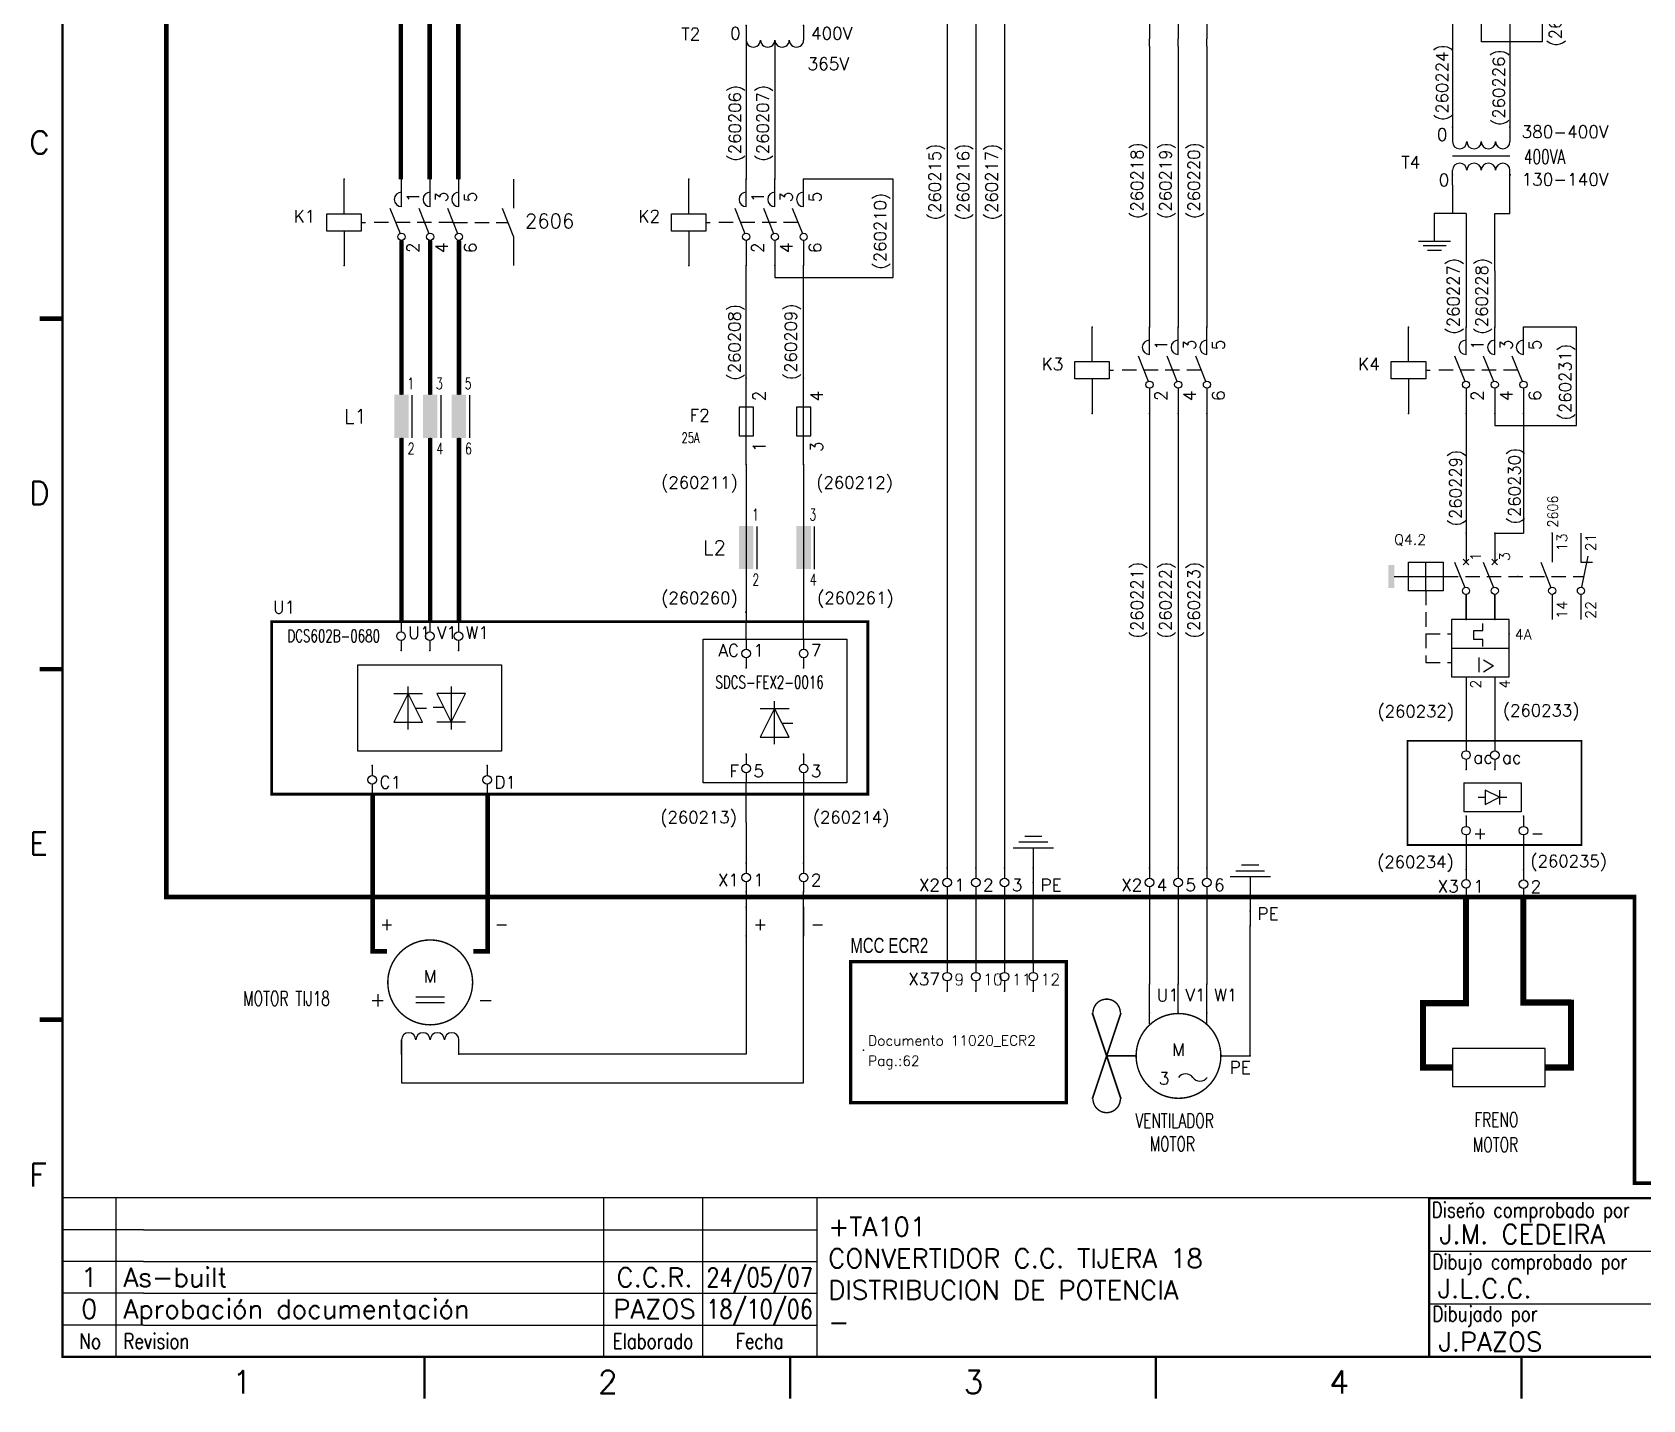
# Model space of a CAD drawing. Extents: x -26 to 492, y -34 to 342.
# Drawn here: x -26 to 254.3, y -34.4 to 203.5 of the extents above; entities that cross this region are included whole.
import ezdxf
from ezdxf.enums import TextEntityAlignment as Align

# ---------------------------------------------------------------- set-up
doc = ezdxf.new("R2010")
doc.units = 0
doc.header["$LTSCALE"] = 10
doc.header["$MEASUREMENT"] = 0
doc.linetypes.add('DASHDOT', pattern=[1, 0.5, -0.25, 0, -0.25])
doc.linetypes.add('HIDDEN', pattern=[0.375, 0.25, -0.125])
doc.layers.get('0').update_dxf_attribs({"linetype": 'CONTINUOUS'})
for name, color, linetype in [('$MKLNK', 7, 'HIDDEN'), ('1', 7, 'CONTINUOUS'), ('10', 5, 'CONTINUOUS'), ('102', 7, 'CONTINUOUS'), ('2', 7, 'CONTINUOUS'), ('4', 7, 'HIDDEN'), ('8', 1, 'CONTINUOUS'), ('9', 6, 'CONTINUOUS'), ('DIBUJO', 7, 'CONTINUOUS'), ('NODE', 7, 'CONTINUOUS')]:
    doc.layers.add(name, color=color, linetype=linetype)
doc.styles.add('HELV', font='HELVBLD.SHX', dxfattribs={"width": 1.2})
doc.styles.add('LABEL', font='SIMPLEX', dxfattribs={"width": 0.8, "height": 4})
doc.styles.add('ROMANS', font='romans')
doc.styles.get("Standard").update_dxf_attribs({"font": 'simplex'})

# ---------------------------------------------------------------- blocks, each defined once
blk = doc.blocks.new('NOD', base_point=(237.5, 170))
at = {"layer": 'NODE'}
blk.add_point((237.5, 170), dxfattribs=at)
blk = doc.blocks.new('$071501S')
at = {"layer": '2'}
for p, q in [((0, -6), (0, 0)), ((-3, -6), (3, -6)), ((-3, -9), (-3, -6)), ((3, -6), (3, -9)), ((3, -9), (-3, -9)), ((0, -9), (0, -15))]:
    blk.add_line(p, q, dxfattribs=at)
at = {"layer": '2', "rotation": 90}
for p in [(0, 0), (0, -15)]:
    blk.add_blockref('NOD', p, dxfattribs=at)
at = {"layer": '8'}
for tag, p in [('1A', (1, -3.325)), ('2A', (1, -13.325))]:
    blk.add_attdef(tag, p, '', height=2.15, dxfattribs=at)
at = {"layer": '9'}
blk.add_attdef('ID', text='', height=2.15, dxfattribs=at).set_placement((-5, -7.5), align=Align.RIGHT)
blk = doc.blocks.new('$71302MS')
at = {"layer": '$MKLNK'}
blk.add_line((9, -7.5), (-5, -7.5), dxfattribs=at)
for p, q in [((0, -4.75), (0, 0)), ((5, -4.75), (5, 0)), ((10, -4.75), (10, 0)), ((0, -10.62), (0, -15)), ((5, -10.62), (5, -15)), ((10, -10.62), (10, -15))]:
    blk.add_line(p, q)
at = {"layer": '102'}
for p, q in [((-2, -5), (-0.23, -9.42)), ((3, -5), (4.77, -9.42)), ((8, -5), (9.77, -9.42))]:
    blk.add_line(p, q, dxfattribs=at)
for centre in [(0, -10), (5, -10), (10, -10)]:
    blk.add_circle(centre, 0.625, dxfattribs=at)
for centre in [(0, -3.5), (5, -3.5), (10, -3.5)]:
    blk.add_arc(centre, 1.25, 90, 270, dxfattribs=at)
at = {"layer": '2'}
for p in [(0, 0), (5, 0), (10, 0), (0, -15), (5, -15), (10, -15)]:
    blk.add_blockref('NOD', p, dxfattribs=at)
at = {"layer": '8', "flags": 8}
for tag, p in [('1A', (3.07, -4)), ('3A', (8.07, -4)), ('5A', (13.07, -4))]:
    blk.add_attdef(tag, p, '', height=2.15, rotation=90, dxfattribs=at)
for tag, p in [('2A', (3.07, -11)), ('4A', (8.07, -11)), ('6A', (13.07, -11))]:
    blk.add_attdef(tag, text='', height=2.15, rotation=90, dxfattribs=at).set_placement(p, align=Align.RIGHT)
at = {"layer": '9'}
blk.add_attdef('ID', text='', height=2.15, rotation=90, dxfattribs=at).set_placement((-7.25, -7.5), align=Align.CENTER)
blk = doc.blocks.new('$$PLU21')
blk.add_line((0, -2.5), (0, 2.5))
at = {"layer": '2'}
for p in [(0, 2.5), (0, -2.5)]:
    blk.add_blockref('NOD', p, dxfattribs=at)
at = {"layer": '8'}
blk.add_attdef('*A', (1.25, -0.5), '', height=2.15, dxfattribs=at)
at = {"layer": '9'}
blk.add_attdef('ID', text='', height=2.15, dxfattribs=at).set_placement((-1.25, -0.5), align=Align.RIGHT)
blk = doc.blocks.new('$$PLD12')
blk.add_line((0, 2.5), (0, -2.5))
at = {"layer": '2'}
for p in [(0, 2.5), (0, -2.5)]:
    blk.add_blockref('NOD', p, dxfattribs=at)
at = {"layer": '8'}
blk.add_attdef('*A', (1.25, -1.5), '', height=2.15, dxfattribs=at)
at = {"layer": '9'}
blk.add_attdef('ID', text='', height=2.15, dxfattribs=at).set_placement((-1.25, -1.5), align=Align.RIGHT)
blk = doc.blocks.new('$021501')
at = {"layer": '2'}
for p, q in [((0, -6), (0, 0)), ((-3.5, -6), (3.5, -6)), ((-2.5, -7), (2.5, -7)), ((-1.5, -8), (1.5, -8))]:
    blk.add_line(p, q, dxfattribs=at)
blk.add_blockref('NOD', (0, 0), dxfattribs=at)
blk = doc.blocks.new('$$PLD12C')
for p, q in [((0, 2.5), (0, 0.75)), ((0, -0.75), (0, -2.5))]:
    blk.add_line(p, q)
at = {"layer": '2'}
blk.add_circle((0, 0), 0.75, dxfattribs=at)
for p in [(0, 2.5), (0, -2.5)]:
    blk.add_blockref('NOD', p, dxfattribs=at)
at = {"layer": '8'}
blk.add_attdef('*A', (1.25, -1.5), '', height=2.15, dxfattribs=at)
at = {"layer": '9'}
blk.add_attdef('ID', text='', height=2.15, dxfattribs=at).set_placement((-1.25, -1.5), align=Align.RIGHT)
blk = doc.blocks.new('IATR1A1C')
for p, q in [((0, -7.5), (0, -3.14)), ((5, -7.5), (5, -3.14)), ((10, -7.5), (10, -3.12)), ((0, -17.5), (0, -22.5)), ((5, -17.5), (5, -22.5)), ((10, -17.5), (10, -22.5))]:
    blk.add_line(p, q)
for p in [(-2.5, -10), (12.5, -10)]:
    blk.add_point(p)
at = {"layer": '102'}
for p, q in [((0, 7.5), (0, 2.5)), ((5, 7.5), (5, 2.5)), ((10, 7.5), (10, 2.5)), ((20, 7.5), (20, 2.5)), ((25, 7.5), (25, 2.5)), ((25.13, -1.89), (26.25, 3.5)), ((-2, 2.5), (-0.23, -1.92)), ((3, 2.5), (4.77, -1.92)), ((8, 2.5), (9.77, -1.92)), ((18, 2.5), (19.77, -1.92)), ((25, 2.5), (27, 2.5)), ((0, -3.12), (0, -7.5)), ((5, -3.12), (5, -7.5)), ((10, -3.12), (10, -7.5)), ((20, -3.12), (20, -7.5)), ((25, -3.12), (25, -7.5)), ((12.5, -7.5), (-2.5, -7.5)), ((-2.5, -7.5), (-2.5, -12.5)), ((5.42, -9.22), (5.42, -8)), ((12.5, -12.5), (12.5, -7.5)), ((3.82, -9.22), (5.42, -9.22)), ((3.82, -10.82), (3.82, -9.22)), ((5.42, -10.82), (3.82, -10.82)), ((5.42, -12), (5.42, -10.82)), ((-2.5, -12.5), (12.5, -12.5)), ((-2.5, -12.5), (-2.5, -17.5)), ((12.5, -17.5), (12.5, -12.5)), ((-2.5, -17.5), (12.5, -17.5))]:
    blk.add_line(p, q, dxfattribs=at)
for centre in [(0, -2.5), (5, -2.5), (10, -2.5), (20, -2.5), (25, -2.5)]:
    blk.add_circle(centre, 0.625, dxfattribs=at)
for p in [(-1, 0), (4, 0), (9, 0), (14, 0), (19, 0)]:
    blk.add_point(p, dxfattribs=at)
at = {"layer": '2', "linetype": 'HIDDEN'}
for p, q in [((-3.86, 0), (25.46, 0)), ((-7, -2.5), (-7, -15)), ((-7, -10), (-2.5, -10)), ((-7, -15), (-2.5, -15))]:
    blk.add_line(p, q, dxfattribs=at)
at = {"layer": '2'}
blk.add_trace([(-12.5, 2), (-13.5, 2), (-12.5, -2), (-13.5, -2)], dxfattribs=at)
at = {"layer": 'DIBUJO'}
for p, q in [((0.5, 3), (-0.5, 2)), ((-0.5, 3), (0.5, 2)), ((4.5, 3), (5.5, 2)), ((5.5, 3), (4.5, 2)), ((9.5, 3), (10.5, 2)), ((10.5, 3), (9.5, 2)), ((-12.5, 0), (-4, 0)), ((-10, -2.5), (-10, 2.5)), ((-10, 2.5), (-4, 2.5)), ((-7, -2.5), (-7, 2.5)), ((-4, 2.5), (-4, -2.5)), ((-4, -2.5), (-10, -2.5))]:
    blk.add_line(p, q, dxfattribs=at)
at = {"layer": '2'}
for p in [(0, 7.5), (5, 7.5), (10, 7.5), (20, 7.5), (0, -7.5), (5, -7.5), (10, -7.5)]:
    blk.add_blockref('NOD', p, dxfattribs=at)
at = {"layer": '102'}
blk.add_text('I>', height=2.52, dxfattribs=at).set_placement((5.97, -16.49), align=Align.CENTER)
at = {"layer": 'DIBUJO', "color": 1, "style": 'ROMANS'}
for s, p in [('13', (22.61, 4.39)), ('21', (27.61, 4.39)), ('1', (2.61, 2.68)), ('3', (7.61, 2.68)), ('5', (12.61, 2.68)), ('14', (22.61, -7.37)), ('22', (27.61, -7.37)), ('2', (2.61, -19.52)), ('4', (7.61, -19.52)), ('6', (12.61, -19.52))]:
    blk.add_text(s, height=1.8, rotation=90, dxfattribs=at).set_placement(p)
at = {"layer": 'DIBUJO', "color": 6, "style": 'ROMANS', "width": 0.8}
for p in [(21, 8.5), (26, 8.5)]:
    blk.add_attdef('PAGCAUXABIERTO1', p, '', height=1.8, rotation=90, dxfattribs=at)
at = {"layer": 'DIBUJO', "color": 6, "style": 'ROMANS'}
blk.add_attdef('REFERENCIA', (-12.5, 5.5), '', height=1.8, dxfattribs=at)
at = {"layer": 'DIBUJO', "color": 6, "style": 'ROMANS', "width": 0.8}
blk.add_attdef('REGULACION', (13.5, -11), '', height=1.8, dxfattribs=at)
blk = doc.blocks.new('ACAD1F02')
at = {"layer": '2'}
for p, q in [((360, 150), (365, 150)), ((360, 149.03), (365, 149.03))]:
    blk.add_line(p, q, dxfattribs=at)
blk.add_lwpolyline([(355.12, 152.5, 0.25, 0.25, 1), (369.88, 152.5, 0.25, 0.25, 1)], format="xyseb", close=True, dxfattribs=at)
blk.add_text('M', height=2.15, dxfattribs=at).set_placement((362.5, 152.5), align=Align.CENTER)
blk = doc.blocks.new('$060303')
at = {"layer": '2'}
for p, q in [((0, 0), (2.5, 0)), ((0, -10), (2.5, -10))]:
    blk.add_line(p, q, dxfattribs=at)
for centre in [(2.5, -1.25), (2.5, -3.75), (2.5, -6.25), (2.5, -8.75)]:
    blk.add_arc(centre, 1.25, 270, 90, dxfattribs=at)
for p in [(0, 0), (0, -10)]:
    blk.add_blockref('NOD', p, dxfattribs=at)
at = {"layer": '8'}
for tag, p in [('1A', (1.5, -3.325)), ('2A', (1.5, -13.325))]:
    blk.add_attdef(tag, text='', height=2.15, dxfattribs=at).set_placement(p, align=Align.RIGHT)
at = {"layer": '9'}
blk.add_attdef('ID', text='', height=2.15, dxfattribs=at).set_placement((0, 1.175), align=Align.CENTER)
blk = doc.blocks.new('$$PLU21C')
for p, q in [((0, 2.5), (0, 0.75)), ((0, -0.75), (0, -2.5))]:
    blk.add_line(p, q)
at = {"layer": '2'}
blk.add_circle((0, 0), 0.75, dxfattribs=at)
for p in [(0, 2.5), (0, -2.5)]:
    blk.add_blockref('NOD', p, dxfattribs=at)
at = {"layer": '8'}
blk.add_attdef('*A', (1.25, -0.5), '', height=2.15, dxfattribs=at)
at = {"layer": '9'}
blk.add_attdef('ID', text='', height=2.15, dxfattribs=at).set_placement((-1.25, -0.5), align=Align.RIGHT)
blk = doc.blocks.new('$070202D')
at = {"layer": '102'}
for p, q in [((0, 0), (5, 0)), ((5, -2), (10, 0)), ((10, 0), (15, 0))]:
    blk.add_line(p, q, dxfattribs=at)
blk.add_point((7.5, -1), dxfattribs=at)
blk = doc.blocks.new('$072101S')
at = {"layer": '2'}
for p, q in [((0, 0), (0, 15)), ((1.25, 10), (-1.25, 10)), ((-1.25, 10), (-1.25, 5)), ((1.25, 5), (1.25, 10)), ((-1.25, 5), (1.25, 5))]:
    blk.add_line(p, q, dxfattribs=at)
for p in [(0, 15), (0, 0)]:
    blk.add_blockref('NOD', p, dxfattribs=at)
at = {"layer": '8'}
blk.add_attdef('2A', (3.325, 11), '', height=2.15, rotation=90, dxfattribs=at)
blk.add_attdef('ID', text='', height=2.15, rotation=90, dxfattribs=at).set_placement((-2.25, 7.5), align=Align.CENTER)
blk.add_attdef('1A', text='', height=2.15, rotation=90, dxfattribs=at).set_placement((3.325, 4), align=Align.RIGHT)
blk = doc.blocks.new('newcajec')
at = {"layer": '1'}
for p, q in [((179.4, 20.85), (0.13, 20.85)), ((7, 20.85), (7, 0)), ((71, 20.85), (71, 0)), ((84, 20.85), (84, 0.09)), ((99, 20.85), (99, 0)), ((184.64, 20.18), (184.81, 20.01)), ((184.81, 20.01), (185.18, 20.25)), ((10.6, 16.64), (0, 16.64)), ((10.6, 16.64), (99, 16.64)), ((179.4, 13.87), (215.2, 13.87)), ((10.6, 12.48), (0, 12.48)), ((10.6, 12.48), (99, 12.48)), ((10.6, 8.32), (0, 8.32)), ((10.6, 8.32), (99, 8.32)), ((179.4, 6.93), (267.63, 6.93)), ((10.6, 4.16), (0, 4.16)), ((10.6, 4.16), (99, 4.16))]:
    blk.add_line(p, q, dxfattribs=at)
at = {"layer": '1', "const_width": 0.3}
blk.add_lwpolyline([(0, 0), (0, 272.5), (383, 272.5), (383, 0)], close=True, dxfattribs=at)
at = {"layer": '1'}
for points in [[(-2.99, 136.23, 0.6, 0.6, 0), (-0.18, 136.23, 0.6, 0.6, 0)], [(-2.99, 90.23, 0.6, 0.6, 0), (-0.18, 90.23, 0.6, 0.6, 0)], [(-2.99, 44.23, 0.6, 0.6, 0), (-0.18, 44.23, 0.6, 0.6, 0)], [(383, 20.8, 0.3, 0.3, 0), (179.4, 20.8, 0.3, 0.3, 0), (179.4, 0, 0.3, 0.3, 0)], [(47.5, -5.5, 0.3, 0.3, 0), (47.5, -0.09, 0.3, 0.3, 0)], [(95.5, -5.5, 0.3, 0.3, 0), (95.5, -0.09, 0.3, 0.3, 0)], [(143.5, -5.5, 0.3, 0.3, 0), (143.5, -0.09, 0.3, 0.3, 0)], [(191.5, -5.5, 0.3, 0.3, 0), (191.5, -0.09, 0.3, 0.3, 0)]]:
    blk.add_lwpolyline(points, format="xyseb", dxfattribs=at)
at = {"layer": '1', "style": 'ROMANS'}
for s, p in [('C', (-4.37, 157.84)), ('D', (-4.37, 111.84)), ('E', (-4.37, 65.84)), ('F', (-4.37, 22.34)), ('1', (22.29, -4.82)), ('2', (70.29, -4.82)), ('3', (118.29, -4.82)), ('4', (166.29, -4.82))]:
    blk.add_text(s, height=3, dxfattribs=at).set_placement(p)
at = {"layer": '1', "style": 'LABEL', "width": 0.8}
for s, p in [('Diseno comprobado por', (179.73, 18.27)), ('Dibujo comprobado por', (179.81, 11.47)), ('Dibujado por', (179.83, 4.64)), ('No', (2.23, 1.05)), ('Revision', (8, 1.05))]:
    blk.add_text(s, height=2, dxfattribs=at).set_placement(p)
for s, p in [('Elaborado', (77.5, 1.05)), ('Fecha', (91.5, 1.05))]:
    blk.add_text(s, height=2, dxfattribs=at).set_placement(p, align=Align.CENTER)
at = {"layer": '10', "style": 'ROMANS'}
for tag, p in [('REV41', (3.5, 18.74)), ('REV43', (77.7, 18.74)), ('REV31', (3.5, 14.58)), ('REV33', (77.7, 14.58)), ('REV21', (3.5, 10.42)), ('REV23', (77.7, 10.42)), ('REV11', (3.5, 6.27)), ('REV13', (77.7, 6.27))]:
    blk.add_attdef(tag, text='', height=2.5, dxfattribs=at).set_placement(p, align=Align.MIDDLE)
for tag, p, height in [('REV42', (8, 17.49), 2.5), ('DOCUMENTTYPE', (216.43, 16.8), 2.5), ('SHEETNAME1', (100.5, 15.83), 2.5), ('DESIGNCHECK', (180.74, 14.83), 2.5), ('NOTA', (305.32, 15.8), 3), ('REV32', (8, 13.33), 2.5), ('OBJECT', (216.43, 12.4), 2.5), ('SHEETNAME2', (100.5, 11.67), 2.5), ('REV22', (8, 9.17), 2.5), ('CUSTOMER', (216.43, 8.08), 2.5), ('ORDER', (305.32, 7.3), 4.5), ('SHEETNAME3', (100.5, 7.51), 2.5), ('DRAWINGCHECK', (180.53, 7.71), 2.5), ('REV12', (8, 5.01), 2.5), ('SHEETNAME4', (100.5, 3.35), 2.5), ('DOCUMENT_ID', (305.32, 0.93), 4.4), ('USER', (180.63, 0.71), 2.5), ('DEPARTMENT', (271.93, 1.05), 2.5)]:
    blk.add_attdef(tag, p, '', height=height, dxfattribs=at)
for tag, width, p, p2 in [('REV44', 1.221199, (84.53, 17.49), (98.48, 17.49)), ('REV34', 1.221199, (84.53, 13.33), (98.48, 13.33)), ('REV24', 1.221199, (84.53, 9.17), (98.48, 9.17)), ('REV14', 1.221199, (84.53, 5.01), (98.48, 5.01)), ('CREATED2', 7.039915, (282.71, 1.05), (301.14, 1.05))]:
    blk.add_attdef(tag, text='', height=2.5, dxfattribs=dict(at, width=width)).set_placement(p, p2, align=Align.FIT)
for tag, p in [('SHEET', (382, 7.43)), ('NEXTSHEET', (382, 0.5))]:
    blk.add_attdef(tag, text='', height=2.5, dxfattribs=at).set_placement(p, align=Align.RIGHT)
blk = doc.blocks.new('T2')
for p, q in [((152.83, 172.88), (152.83, 177.24)), ((157.83, 172.88), (157.83, 177.24)), ((152.83, 162.88), (152.83, 157.88)), ((157.83, 162.88), (157.83, 157.88))]:
    blk.add_line(p, q)
for p in [(150.33, 170.38), (160.33, 170.38)]:
    blk.add_point(p)
at = {"layer": '102'}
for p, q in [((152.83, 187.88), (152.83, 182.88)), ((157.83, 187.88), (157.83, 182.88)), ((167.83, 187.88), (167.83, 182.88)), ((172.83, 187.88), (172.83, 182.88)), ((150.83, 182.88), (152.6, 178.46)), ((155.83, 182.88), (157.6, 178.46)), ((165.83, 182.88), (167.6, 178.46)), ((172.83, 182.88), (174.83, 182.88)), ((172.96, 178.49), (174.08, 183.88)), ((152.83, 177.25), (152.83, 172.88)), ((157.83, 177.25), (157.83, 172.88)), ((167.83, 177.25), (167.83, 172.88)), ((172.83, 177.25), (172.83, 172.88)), ((160.33, 172.88), (150.33, 172.88)), ((150.33, 172.88), (150.33, 167.88)), ((154.18, 170.99), (155.78, 170.99)), ((154.18, 169.39), (154.18, 170.99)), ((155.78, 170.99), (155.78, 172.21)), ((160.33, 167.88), (160.33, 172.88)), ((155.78, 169.39), (154.18, 169.39)), ((155.78, 168.21), (155.78, 169.39)), ((150.33, 167.88), (160.33, 167.88)), ((150.33, 167.88), (150.33, 162.88)), ((160.33, 162.88), (160.33, 167.88)), ((150.33, 162.88), (160.33, 162.88))]:
    blk.add_line(p, q, dxfattribs=at)
for centre in [(152.83, 177.88), (157.83, 177.88), (167.83, 177.88), (172.83, 177.88)]:
    blk.add_circle(centre, 0.625, dxfattribs=at)
for p in [(151.83, 180.38), (156.83, 180.38), (161.83, 180.38), (161.83, 180.38), (166.83, 180.38)]:
    blk.add_point(p, dxfattribs=at)
at = {"layer": '2', "linetype": 'HIDDEN'}
for p, q in [((148.96, 180.38), (173.29, 180.38)), ((145.83, 177.88), (145.83, 165.38)), ((145.83, 170.38), (150.33, 170.38)), ((145.83, 165.38), (150.33, 165.38))]:
    blk.add_line(p, q, dxfattribs=at)
at = {"layer": '2'}
blk.add_trace([(140.33, 182.38), (139.33, 182.38), (140.33, 178.38), (139.33, 178.38)], dxfattribs=at)
at = {"layer": 'DIBUJO'}
for p, q in [((142.83, 177.88), (142.83, 182.88)), ((142.83, 182.88), (148.83, 182.88)), ((145.83, 177.88), (145.83, 182.88)), ((148.83, 182.88), (148.83, 177.88)), ((153.33, 183.38), (152.33, 182.38)), ((152.33, 183.38), (153.33, 182.38)), ((157.33, 183.38), (158.33, 182.38)), ((158.33, 183.38), (157.33, 182.38)), ((140.33, 180.38), (148.83, 180.38)), ((148.83, 177.88), (142.83, 177.88))]:
    blk.add_line(p, q, dxfattribs=at)
at = {"layer": '2'}
for p in [(152.83, 187.88), (157.83, 187.88), (167.83, 187.88), (152.83, 172.88), (157.83, 172.88)]:
    blk.add_blockref('NOD', p, dxfattribs=at)
at = {"layer": '102'}
blk.add_text('I>', height=2.52, dxfattribs=at).set_placement((156.33, 163.72), align=Align.CENTER)
at = {"layer": 'DIBUJO', "color": 1, "style": 'ROMANS'}
for s, p in [('13', (170.43, 184.76)), ('21', (175.43, 184.76)), ('1', (155.43, 183.05)), ('3', (160.43, 183.05)), ('14', (170.43, 173)), ('22', (175.43, 173)), ('2', (155.43, 160.86)), ('4', (160.43, 160.86))]:
    blk.add_text(s, height=1.8, rotation=90, dxfattribs=at).set_placement(p)
at = {"layer": 'DIBUJO', "color": 6, "style": 'ROMANS', "width": 0.8}
for p in [(168.83, 188.88), (173.83, 188.88)]:
    blk.add_attdef('PAGCAUXABIERTO1', p, '', height=1.8, rotation=90, dxfattribs=at)
at = {"layer": 'DIBUJO', "color": 6, "style": 'ROMANS'}
blk.add_attdef('REFERENCIA', (140.33, 185.88), '', height=1.8, dxfattribs=at)
at = {"layer": 'DIBUJO', "color": 6, "style": 'ROMANS', "width": 0.8}
blk.add_attdef('REGULACION', (161.33, 169.38), '', height=1.8, dxfattribs=at)
blk = doc.blocks.new('TRAFO')
at = {"layer": '2'}
for p, q in [((226.86, 189.08), (226.86, 186.58)), ((236.86, 189.08), (236.86, 186.58))]:
    blk.add_line(p, q, dxfattribs=at)
for centre in [(228.11, 186.58), (230.61, 186.58), (233.11, 186.58), (235.61, 186.58)]:
    blk.add_arc(centre, 1.25, 180, 0, dxfattribs=at)
at = {"layer": '2', "rotation": 270}
for p in [(226.86, 189.08), (236.86, 189.08)]:
    blk.add_blockref('NOD', p, dxfattribs=at)
at = {"layer": '8'}
for tag, p in [('2A', (225.98, 186.74)), ('380-400V', (253.99, 187.22))]:
    blk.add_attdef(tag, text='', height=2.15, dxfattribs=at).set_placement(p, align=Align.RIGHT)
at = {"layer": '9'}
blk.add_attdef('ID', text='', height=2.15, dxfattribs=at).set_placement((219.58, 181.92), align=Align.CENTER)
blk = doc.blocks.new('TRAFO1')
at = {"layer": '2'}
for p, q in [((0, 0), (0, 2.5)), ((10, 0), (10, 2.5))]:
    blk.add_line(p, q, dxfattribs=at)
for centre in [(1.25, 2.5), (3.75, 2.5), (6.25, 2.5), (8.75, 2.5)]:
    blk.add_arc(centre, 1.25, 0, 180, dxfattribs=at)
for p, rotation in [((0.01, 1.71), 90), ((10.01, 1.71), 270)]:
    blk.add_blockref('NOD', p, dxfattribs=dict(at, rotation=rotation))
at = {"layer": '8'}
for tag, p in [('2A', (-0.56, -0.27)), ('380-400V', (27.13, -0.16))]:
    blk.add_attdef(tag, text='', height=2.15, dxfattribs=at).set_placement(p, align=Align.RIGHT)
blk = doc.blocks.new('$PP313')
at = {"layer": '2'}
blk.add_blockref('NOD', (0, 0), dxfattribs=at)
at = {"layer": '8'}
blk.add_attdef('1A', (1, -3.325), '', height=2.15, dxfattribs=at)
at = {"layer": '9'}
blk.add_attdef('ID', (1, 1), '', height=2.15, dxfattribs=at)

msp = doc.modelspace()

# ---------------------------------------------------------------- linework, layer by layer
for p, q in [((223.14, 72.91), (233.14, 72.91)), ((225.64, 70.41), (226.89, 70.41)), ((226.89, 71.66), (226.89, 69.16)), ((229.39, 70.41), (226.89, 71.66)), ((226.89, 69.16), (229.39, 70.41)), ((229.39, 71.66), (229.39, 69.16)), ((229.39, 70.41), (230.64, 70.41)), ((233.14, 67.91), (223.14, 67.91))]:
    msp.add_line(p, q)
at = {"layer": '102'}
for p, q in [((38.26, 140.44), (38.26, 145.44)), ((43.26, 140.44), (43.26, 145.44)), ((48.26, 140.44), (48.26, 145.44)), ((38.26, 132.94), (38.26, 127.94)), ((43.26, 132.94), (43.26, 127.94)), ((48.26, 132.94), (48.26, 127.94))]:
    msp.add_line(p, q, dxfattribs=at)
for points in [[(39.51, 140.44), (37.01, 140.44), (39.51, 132.94), (37.01, 132.94)], [(44.51, 140.44), (42.01, 140.44), (44.51, 132.94), (42.01, 132.94)], [(49.51, 140.44), (47.01, 140.44), (49.51, 132.94), (47.01, 132.94)], [(99.51, 117.61), (97.01, 117.61), (99.51, 110.11), (97.01, 110.11)], [(109.51, 117.61), (107.01, 117.61), (109.51, 110.11), (107.01, 110.11)]]:
    msp.add_solid(points, dxfattribs=at)
at = {"layer": '2', "color": 7}
for p, q in [((133.23, 250.05), (133.23, 69.49)), ((138.23, 245.05), (138.23, 69.49)), ((143.23, 240.05), (143.23, 69.49)), ((236.79, 231.83), (236.79, 201.83)), ((98.26, 202.17), (98.26, 177.94)), ((103.26, 202.17), (103.26, 177.94)), ((168.45, 201.08), (168.45, 202.39)), ((173.45, 201.08), (173.45, 202.39)), ((178.45, 201.08), (178.45, 202.39)), ((221.19, 201.83), (221.19, 187)), ((236.79, 201.83), (226.19, 201.83)), ((231.19, 201.83), (231.19, 187)), ((168.45, 201.08), (168.45, 177.94)), ((173.45, 201.08), (173.45, 177.94)), ((178.45, 201.08), (178.45, 177.94)), ((221.19, 182), (231.19, 182)), ((123.86, 177.94), (108.26, 177.94)), ((123.86, 160.84), (123.86, 177.94)), ((168.45, 177.94), (168.45, 152.21)), ((173.45, 177.94), (173.45, 152.21)), ((178.45, 177.94), (178.45, 152.21)), ((221.19, 177), (221.19, 172)), ((231.19, 172), (231.19, 177)), ((223.54, 172), (218.06, 172)), ((223.54, 172), (223.54, 162)), ((228.54, 162), (228.54, 172)), ((228.54, 172), (231.19, 172)), ((98.26, 143.31), (98.26, 162.94)), ((103.26, 162.94), (103.26, 160.84)), ((108.26, 143.31), (108.26, 162.94)), ((103.26, 160.84), (123.86, 160.84)), ((223.54, 162), (223.54, 152.21)), ((228.54, 162), (228.54, 152.21)), ((242.75, 152.21), (233.54, 152.21)), ((242.75, 135.11), (242.75, 152.21)), ((40.09, 140.36), (40.09, 132.93)), ((45.09, 140.36), (45.09, 132.93)), ((50.09, 140.36), (50.09, 132.93)), ((168.45, 137.21), (168.45, 56.33)), ((173.45, 137.21), (173.45, 58.08)), ((178.45, 137.21), (178.45, 58.08)), ((223.54, 137.21), (223.54, 120.26)), ((228.54, 137.21), (228.54, 135.11)), ((228.54, 135.11), (242.75, 135.11)), ((233.54, 137.21), (233.54, 116.35)), ((98.26, 128.31), (98.26, 124.39)), ((108.26, 128.31), (108.26, 124.39)), ((98.26, 124.39), (98.26, 104.98)), ((108.26, 124.39), (108.26, 105.08)), ((98.26, 120.97), (98.26, 106.61)), ((108.26, 120.97), (108.26, 106.71)), ((100.09, 117.54), (100.09, 110.11)), ((110.09, 117.54), (110.09, 110.11)), ((228.54, 116.35), (233.54, 116.35)), ((98.26, 104.98), (98.26, 100.97)), ((108.26, 105.08), (108.26, 100.86)), ((98.26, 97.92), (98.26, 101.09)), ((108.26, 97.92), (108.26, 100.86)), ((90.76, 97.92), (115.76, 97.92)), ((90.76, 72.92), (90.76, 97.92)), ((115.76, 97.92), (115.76, 72.92)), ((30.68, 93.47), (55.68, 93.47)), ((30.68, 78.47), (30.68, 93.47)), ((55.68, 93.47), (55.68, 78.47)), ((55.68, 78.47), (30.68, 78.47)), ((115.76, 72.92), (90.76, 72.92)), ((98.26, 71.54), (98.26, 72.92)), ((108.26, 73.03), (108.26, 65.83)), ((223.14, 72.91), (223.14, 67.91)), ((233.14, 72.91), (233.14, 67.91)), ((98.26, 66.03), (98.26, 71.54)), ((133.23, 69.49), (133.23, 58.08)), ((138.23, 69.49), (138.23, 58.08)), ((143.23, 69.49), (143.23, 58.08)), ((98.26, 66.03), (98.26, 58.96)), ((108.26, 65.83), (108.26, 58.96)), ((223.54, 62.11), (223.54, 57.86)), ((233.54, 62.11), (233.54, 56.05)), ((98.26, 53.96), (98.26, 25.71)), ((108.26, 20.71), (108.26, 53.96)), ((133.23, 53.08), (133.23, 41.71)), ((138.23, 53.08), (138.23, 41.71)), ((143.23, 53.08), (143.23, 41.71)), ((148.23, 41.71), (148.23, 53.08)), ((168.45, 53.08), (168.45, 37.92)), ((173.45, 53.08), (173.45, 37.92)), ((178.45, 53.08), (178.45, 37.92)), ((185.99, 25.42), (185.99, 48.08)), ((38.26, 28.21), (38.26, 20.71)), ((98.26, 25.71), (48.26, 25.71)), ((180.99, 25.42), (185.99, 25.42)), ((38.26, 20.71), (108.26, 20.71))]:
    msp.add_line(p, q, dxfattribs=at)
at = {"layer": '2'}
for p, q in [((31.26, 170.44), (32.01, 170.44)), ((91.26, 170.44), (92.01, 170.44)), ((161.45, 144.71), (162.2, 144.71)), ((216.54, 144.71), (217.29, 144.71)), ((223.54, 120.26), (223.54, 116.35)), ((39.43, 82.22), (39.43, 89.72)), ((46.93, 89.72), (46.93, 82.22)), ((36.93, 88.47), (41.93, 88.47)), ((39.43, 88.47), (36.93, 83.47)), ((41.93, 83.47), (39.43, 88.47)), ((44.43, 88.47), (46.93, 83.47)), ((49.43, 88.47), (44.43, 88.47)), ((46.93, 83.47), (49.43, 88.47)), ((103.21, 79.64), (103.21, 87.14)), ((40.77, 85.92), (42.61, 85.92)), ((45.6, 86.02), (43.76, 86.02)), ((100.71, 85.89), (105.71, 85.89)), ((103.21, 85.89), (100.71, 80.89)), ((105.71, 80.89), (103.21, 85.89)), ((223.54, 86.35), (223.54, 80.27)), ((228.54, 86.35), (228.54, 80.26)), ((36.93, 83.47), (41.93, 83.47)), ((49.43, 83.47), (44.43, 83.47)), ((104.54, 83.33), (106.39, 83.33)), ((100.71, 80.89), (105.71, 80.89)), ((168.45, 31.01), (168.45, 35.42)), ((178.45, 31.01), (178.45, 35.42)), ((237.33, 26.71), (221.18, 26.71)), ((221.18, 26.71), (221.18, 20.11)), ((237.33, 20.11), (237.33, 26.71)), ((221.18, 20.11), (237.33, 20.11))]:
    msp.add_line(p, q, dxfattribs=at)
at = {"layer": '2', "color": 7, "linetype": 'HIDDEN'}
msp.add_line((47.26, 170.44), (56.76, 170.44), dxfattribs=at)
at = {"layer": '2', "color": 3, "linetype": 'DASHDOT'}
for points in [[(480.64, 3.28, 0.6, 0.6, 0), (252.86, 3.28, 0.6, 0.6, 0), (252.86, 53.08, 0.84, 0.84, 0), (-2.67, 53.08, 0.84, 0.84, 0), (-2.67, 323.64, 0.84, 0.84, 0)], [(116.43, 41.82, 0.572, 0.572, 0), (153.96, 41.82, 0.572, 0.572, 0), (153.96, 17.28, 0.572, 0.572, 0), (116.43, 17.28, 0.572, 0.572, 0), (116.43, 41.82, 0.572, 0.572, 0)]]:
    msp.add_lwpolyline(points, format="xyseb", dxfattribs=at)
at = {"layer": '2', "color": 7}
for points, const_width in [([(38.15, 271.19), (38.15, 177.94)], 0.8), ([(43.15, 271.19), (43.15, 177.94)], 0.8), ([(48.15, 271.19), (48.15, 177.94)], 0.8), ([(35.76, 43.62), (33.26, 43.62), (33.26, 70.97)], 0.8), ([(50.76, 43.62), (53.26, 43.62), (53.26, 70.97)], 0.8), ([(216.57, 34.59), (223.52, 34.59), (223.54, 52.86)], 1.06), ([(241.81, 34.71), (233.53, 34.71), (233.53, 52.88)], 1.06), ([(221.18, 23.41), (216.06, 23.41), (216.06, 35.13)], 1.06), ([(237.33, 23.41), (241.81, 23.41), (241.81, 35.18)], 1.06)]:
    msp.add_lwpolyline(points, dxfattribs=dict(at, const_width=const_width))
for points in [[(38.26, 167.26, 0.8, 0.8, 0), (38.26, 140.44, 0.8, 0.8, 0)], [(43.26, 167.26, 0.8, 0.8, 0), (43.26, 140.44, 0.8, 0.8, 0)], [(48.26, 167.26, 0.8, 0.8, 0), (48.26, 140.44, 0.8, 0.8, 0)], [(38.26, 132.94, 0.8, 0.8, 0), (38.26, 101.03, 0.8, 0.8, 0)], [(43.26, 132.94, 0.8, 0.8, 0), (43.26, 101.03, 0.8, 0.8, 0)], [(48.26, 132.94, 0.8, 0.8, 0), (48.26, 101.03, 0.8, 0.8, 0)], [(15.68, 70.97, 0.5, 0.5, 0), (119.43, 70.97, 0.5, 0.5, 0), (119.43, 100.97, 0.5, 0.5, 0), (15.68, 100.97, 0.5, 0.5, 0), (15.68, 70.97, 0.5, 0.5, 0)], [(213.37, 62.11, 0.302, 0.302, 0), (243.62, 62.11, 0.302, 0.302, 0), (243.62, 80.26, 0.302, 0.302, 0), (213.37, 80.26, 0.302, 0.302, 0), (213.37, 62.11, 0.302, 0.302, 0)]]:
    msp.add_lwpolyline(points, format="xyseb", dxfattribs=at)
at = {"layer": '2'}
for points in [[(158.62, 32.92, 0.25, 0.25, -0.414214), (160.99, 35.3, 0.25, 0.25, -0.414214), (163.37, 32.92, 0.25, 0.25, -1)], [(158.49, 32.92, 0.3, 0.3, 0), (163.49, 17.92, 0.3, 0.3, 0)], [(163.49, 32.92, 0.3, 0.3, 0), (158.49, 17.92, 0.3, 0.3, 0)], [(158.62, 17.92, 0.25, 0.25, 0.414214), (160.99, 15.55, 0.25, 0.25, 0.414214), (163.37, 17.92, 0.25, 0.25, 1)]]:
    msp.add_lwpolyline(points, format="xyseb", dxfattribs=at)
msp.add_lwpolyline([(166.12, 25.42, 0.25, 0.25, 1), (180.87, 25.42, 0.25, 0.25, 1)], format="xyseb", close=True, dxfattribs=at)
at = {"layer": '2', "linetype": 'HIDDEN'}
msp.add_lwpolyline([(160.99, 25.42, 0.3, 0.3, 0), (165.99, 25.42, 0.3, 0.3, 0)], format="xyseb", dxfattribs=at)
at = {"layer": '2'}
for centre, start, end in [((174.74, 20.73), 36.8699, 143.1301), ((177.24, 22.61), 216.8699, 323.1301)]:
    msp.add_arc(centre, 1.56, start, end, dxfattribs=at)

# ---------------------------------------------------------------- block references
ref = msp.add_blockref('T2', (70.71, -71.53))
ref.add_attrib('REFERENCIA', 'Q4.2', (211.04, 114.35), dxfattribs={"layer": 'DIBUJO', "color": 6, "height": 1.8, "style": 'ROMANS'})
ref.add_attrib('REGULACION', '4A', (232.04, 97.85), dxfattribs={"layer": 'DIBUJO', "color": 6, "height": 1.8, "style": 'ROMANS'})
ref.add_attrib('PAGCAUXABIERTO1', '2606', (239.54, 117.35), dxfattribs={"layer": 'DIBUJO', "color": 6, "height": 1.8, "rotation": 90, "style": 'ROMANS', "width": 0.9})
ref = msp.add_blockref('$$PLD12C', (148.23, 39.21))
ref.add_attrib('*A', '12', (149.48, 37.71), dxfattribs={"layer": '8', "height": 2})
at = {"layer": '2', "color": 7}
ref = msp.add_blockref('newcajec', (-20.72, -26.92), dxfattribs=dict(at, xscale=1.325879114395444, yscale=1.325879114395442, zscale=1.325879114395444))
ref.add_attrib('REV24', '24/05/07', dxfattribs={"layer": '10', "height": 3.315, "style": 'ROMANS', "width": 0.728168}).set_placement((91.35, -14.75), (109.85, -14.75), align=Align.FIT)
ref.add_attrib('SHEETNAME3', 'DISTRIBUCION DE POTENCIA', (112.53, -16.97), dxfattribs={"layer": '10', "height": 3.3147, "style": 'ROMANS'})
ref.add_attrib('SHEETNAME2', 'CONVERTIDOR C.C. TIJERA 18', (112.53, -11.45), dxfattribs={"layer": '10', "height": 3.3147, "style": 'ROMANS'})
ref.add_attrib('SHEETNAME1', '+TA101', (112.53, -5.94), dxfattribs={"layer": '10', "height": 3.315, "style": 'ROMANS'})
ref.add_attrib('USER', 'J.PAZOS', (218.78, -25.98), dxfattribs={"layer": '10', "height": 3.315, "style": 'ROMANS'})
ref.add_attrib('DRAWINGCHECK', 'J.L.C.C.', (218.64, -16.69), dxfattribs={"layer": '10', "height": 3.315, "style": 'ROMANS'})
ref.add_attrib('DESIGNCHECK', 'J.M. CEDEIRA', (218.91, -7.25), dxfattribs={"layer": '10', "height": 3.3147, "style": 'ROMANS'})
ref.add_attrib('REV22', 'As-built', (-10.12, -14.75), dxfattribs={"layer": '10', "height": 3.315, "style": 'ROMANS'})
ref.add_attrib('REV12', 'Aprobación documentación', (-10.12, -20.27), dxfattribs={"layer": '10', "height": 3.3147, "style": 'ROMANS'})
ref.add_attrib('REV21', '1', dxfattribs={"layer": '10', "height": 3.31, "style": 'ROMANS'}).set_placement((-16.08, -13.1), align=Align.MIDDLE)
ref.add_attrib('REV11', '0', dxfattribs={"layer": '10', "height": 3.31, "style": 'ROMANS'}).set_placement((-16.08, -18.61), align=Align.MIDDLE)
ref.add_attrib('SHEETNAME4', '-', (112.53, -22.48), dxfattribs={"layer": '10', "height": 3.31, "style": 'ROMANS'})
ref.add_attrib('REV14', '18/10/06', dxfattribs={"layer": '10', "height": 3.315, "style": 'ROMANS', "width": 0.728168}).set_placement((91.35, -20.27), (109.85, -20.27), align=Align.FIT)
ref.add_attrib('REV23', 'C.C.R.', dxfattribs={"layer": '10', "height": 3.315, "style": 'ROMANS'}).set_placement((82.3, -13.1), align=Align.MIDDLE)
ref.add_attrib('REV13', 'PAZOS', dxfattribs={"layer": '10', "height": 3.315, "style": 'ROMANS'}).set_placement((82.3, -18.61), align=Align.MIDDLE)
ref = msp.add_blockref('IATR1A1C', (168.45, 224.89), dxfattribs=at)
ref.add_attrib('REFERENCIA', 'Q3', (155.95, 229.89), dxfattribs={"layer": 'DIBUJO', "color": 6, "height": 2.5, "style": 'ROMANS'})
ref.add_attrib('REGULACION', '9-12,5A', (150.95, 217.39), dxfattribs={"layer": 'DIBUJO', "color": 6, "height": 1.8, "style": 'ROMANS', "width": 0.8})
ref.add_attrib('PAGCAUXABIERTO1', '2606', (189.45, 233.39), dxfattribs={"layer": 'DIBUJO', "color": 6, "height": 1.8, "rotation": 90, "style": 'ROMANS', "width": 0.9})
ref = msp.add_blockref('IATR1A1C', (221.19, 224.33), dxfattribs=at)
ref.add_attrib('REFERENCIA', 'Q4.1', (208.69, 229.33), dxfattribs={"layer": 'DIBUJO', "color": 6, "height": 2.5, "style": 'ROMANS'})
ref.add_attrib('REGULACION', '1-1,6A', (203.69, 216.83), dxfattribs={"layer": 'DIBUJO', "color": 6, "height": 1.8, "style": 'ROMANS', "width": 0.9})
ref.add_attrib('PAGCAUXABIERTO1', '2606', (242.19, 232.83), dxfattribs={"layer": 'DIBUJO', "color": 6, "height": 1.8, "rotation": 90, "style": 'ROMANS', "width": 0.9})
ref = msp.add_blockref('$060303', (108.26, 204.67), dxfattribs=dict(at, rotation=270))
ref.add_attrib('ID', 'T2', dxfattribs={"layer": '9', "height": 2.15}).set_placement((88.61, 202.17), align=Align.CENTER)
ref.add_attrib('1A', '400V', dxfattribs={"layer": '8', "height": 2.15}).set_placement((116.72, 202.27), align=Align.RIGHT)
ref.add_attrib('2A', '0', dxfattribs={"layer": '8', "height": 2.15}).set_placement((97.3, 202.27), align=Align.RIGHT)
for name, p, values in [('TRAFO', (-5.67, -2.09), {'2A': '0', '380-400V': '380-400V', 'ID': 'T4'}), ('TRAFO1', (221.19, 177), {'380-400V': '130-140V', '2A': '0'}), ('$072101S', (108.26, 128.31), {'1A': '3', '2A': '4'}), ('$$PLU21C', (38.18, 98.47), {'*A': 'U1'}), ('$$PLU21C', (43.18, 98.47), {'*A': 'V1'}), ('$$PLU21C', (48.18, 98.47), {'*A': 'W1'}), ('$$PLU21C', (98.26, 95.42), {'ID': 'AC', '*A': '1'}), ('$$PLU21C', (108.26, 95.42), {'*A': '7'}), ('$$PLD12C', (223.54, 77.77), {'*A': 'ac'}), ('$$PLD12C', (228.54, 77.76), {'*A': 'ac'}), ('$$PLD12C', (33.18, 73.47), {'*A': 'C1'}), ('$$PLD12C', (53.18, 73.47), {'*A': 'D1'}), ('$$PLD12C', (98.26, 75.42), {'ID': 'F', '*A': '5'}), ('$$PLD12C', (108.26, 75.42), {'*A': '3'}), ('$$PLD12C', (223.54, 64.61), {'*A': '+'}), ('$$PLD12C', (233.54, 64.61), {'*A': '-'}), ('$$PLD12C', (98.26, 56.46), {'ID': 'X1', '*A': '1'}), ('$$PLD12C', (108.26, 56.46), {'*A': '2'}), ('$$PLD12C', (133.23, 55.58), {'ID': 'X2', '*A': '1'}), ('$$PLD12C', (138.23, 55.58), {'*A': '2'}), ('$$PLD12C', (143.23, 55.58), {'*A': '3'}), ('$$PLD12', (148.23, 55.58), {'*A': 'PE'}), ('$$PLD12C', (168.45, 55.58), {'ID': 'X2', '*A': '4'}), ('$$PLD12C', (173.45, 55.58), {'*A': '5'}), ('$$PLD12C', (178.45, 55.58), {'*A': '6'}), ('$$PLD12C', (223.54, 55.36), {'ID': 'X3', '*A': '1'}), ('$$PLD12C', (233.54, 55.3), {'*A': '2'}), ('$$PLD12', (33.26, 48.81), {'*A': '+'}), ('$$PLD12', (53.26, 48.81), {'*A': '-'}), ('$$PLD12', (98.26, 48.81), {'*A': '+'}), ('$$PLD12', (108.26, 48.81), {'*A': '-'}), ('$$PLD12', (185.99, 50.58), {'*A': 'PE'}), ('$$PLU21', (168.45, 35.42), {'*A': 'U1'}), ('$$PLU21', (173.45, 35.42), {'*A': 'V1'}), ('$$PLU21', (178.45, 35.42), {'*A': 'W1'})]:
    msp.add_blockref(name, p, dxfattribs=at).add_auto_attribs(values)
at = {"layer": '2'}
for p in [(38.26, 177.94), (98.26, 177.94), (168.45, 152.21), (223.54, 152.21)]:
    msp.add_blockref('$71302MS', p, dxfattribs=at).add_auto_attribs({'1A': '1', '2A': '2', '3A': '3', '4A': '4', '5A': '5', '6A': '6'})
at = {"layer": '2', "color": 7}
for name, p, rotation in [('$070202D', (57.76, 177.94), 270), ('$021501', (148.23, 55.58), 180), ('$021501', (185.99, 50.58), 180)]:
    msp.add_blockref(name, p, dxfattribs=dict(at, rotation=rotation))
at = {"layer": '2', "color": 7, "xscale": 0.8000000000000114, "yscale": 0.8000000000000114, "zscale": 0.8}
msp.add_blockref('$021501', (218.06, 172), dxfattribs=at)
at = {"layer": '2'}
for name, p, rotation in [('NOD', (38.26, 145.44), 270), ('NOD', (43.26, 145.44), 270), ('NOD', (48.26, 145.44), 270), ('NOD', (38.26, 127.94), 270), ('NOD', (43.26, 127.94), 270), ('NOD', (48.26, 127.94), 270), ('NOD', (98.18, 102.6), 270), ('NOD', (98.18, 100.97), 270), ('NOD', (98.26, 102.66), 270), ('NOD', (98.26, 101.03), 270), ('$060303', (38.26, 25.71), 90)]:
    msp.add_blockref(name, p, dxfattribs=dict(at, rotation=rotation))
at = {"layer": '2', "color": 7}
ref = msp.add_blockref('$072101S', (98.26, 128.31), dxfattribs=at)
ref.add_attrib('ID', 'F2', dxfattribs={"layer": '8', "height": 2.15}).set_placement((90.15, 135.81), align=Align.CENTER)
ref.add_attrib('1A', '1', dxfattribs={"layer": '8', "height": 2.15, "rotation": 90}).set_placement((101.59, 132.31), align=Align.RIGHT)
ref.add_attrib('2A', '2', (101.59, 139.31), dxfattribs={"layer": '8', "height": 2.15, "rotation": 90})
msp.add_blockref('ACAD1F02', (-319.24, -114.29), dxfattribs=at)
ref = msp.add_blockref('$$PLD12C', (133.23, 39.21), dxfattribs=at)
ref.add_attrib('ID', 'X37', dxfattribs={"layer": '9', "height": 2.15}).set_placement((131.98, 37.71), align=Align.RIGHT)
ref.add_attrib('*A', '9', (134.48, 37.71), dxfattribs={"layer": '8', "height": 2})
ref = msp.add_blockref('$$PLD12C', (138.23, 39.21), dxfattribs=at)
ref.add_attrib('*A', '10', (139.48, 37.71), dxfattribs={"layer": '8', "height": 2})
ref = msp.add_blockref('$$PLD12C', (143.23, 39.21), dxfattribs=at)
ref.add_attrib('*A', '11', (144.48, 37.71), dxfattribs={"layer": '8', "height": 2})
at = {"layer": '2', "xscale": 0.8165000000000191, "yscale": 0.8164999999999907, "zscale": 0.8165}
msp.add_blockref('$PP313', (118.67, 26.4), dxfattribs=at).add_auto_attribs({'ID': 'Documento 11020_ECR2', '1A': 'Pag.:62'})
at = {"layer": '2', "color": 7}
ref = msp.add_blockref('$$PLU21', (183.49, 25.42), dxfattribs=dict(at, rotation=270))
ref.add_attrib('*A', 'PE', (182.4, 22.33), dxfattribs={"layer": '8', "height": 2.15})
at = {"layer": '4'}
ref = msp.add_blockref('$071501S', (28.26, 177.94), dxfattribs=at)
ref.add_attrib('ID', 'K1', dxfattribs={"layer": '9', "height": 2.15}).set_placement((23.26, 170.44), align=Align.RIGHT)
ref = msp.add_blockref('$071501S', (88.26, 177.94), dxfattribs=at)
ref.add_attrib('ID', 'K2', dxfattribs={"layer": '9', "height": 2.15}).set_placement((83.26, 170.44), align=Align.RIGHT)
ref = msp.add_blockref('$071501S', (158.45, 152.21), dxfattribs=at)
ref.add_attrib('ID', 'K3', dxfattribs={"layer": '9', "height": 2.15}).set_placement((153.45, 144.71), align=Align.RIGHT)
ref = msp.add_blockref('$071501S', (213.54, 152.21), dxfattribs=at)
ref.add_attrib('ID', 'K4', dxfattribs={"layer": '9', "height": 2.15}).set_placement((208.54, 144.71), align=Align.RIGHT)

# ---------------------------------------------------------------- texts
at = {"layer": '2', "color": 6}
for s, p in [('(260225)', (240.13, 201.04)), ('(260224)', (220.43, 188.1)), ('(260226)', (230.3, 187.23)), ('(260206)', (97.33, 181.04)), ('(260207)', (102.19, 181.04)), ('(260215)', (132.13, 170.83)), ('(260216)', (137.08, 170.83)), ('(260217)', (142.03, 170.83)), ('(260218)', (167.33, 171.06)), ('(260219)', (172.28, 171.06)), ('(260220)', (177.23, 171.06)), ('(260210)', (122.62, 162.26)), ('(260227)', (222.38, 150.94)), ('(260228)', (227.33, 150.94)), ('(260208)', (97.27, 142.93)), ('(260209)', (107.07, 143.01)), ('(260231)', (241.86, 136.01)), ('(260229)', (222.78, 117.57)), ('(260230)', (233.03, 117.92)), ('(260221)', (167.33, 98.08)), ('(260222)', (172.28, 98.08)), ('(260223)', (177.23, 98.08))]:
    msp.add_text(s, height=2.1, rotation=90, dxfattribs=at).set_placement(p)
for s, height, p in [('365V', 2.16, (108.93, 196.95)), ('(260211)', 2.1, (83.46, 124.14)), ('(260212)', 2.1, (110.46, 124.14)), ('(260260)', 2.1, (83.46, 104.06)), ('(260261)', 2.1, (110.59, 104.06)), ('U1', 2.16, (15.9, 102.42)), ('(260233)', 2.1, (229.95, 84.48)), ('(260232)', 2.1, (208.13, 84.34)), ('(260213)', 2.1, (83.31, 65.9)), ('(260214)', 2.1, (109.85, 65.9)), ('(260234)', 2.1, (208.07, 58.12)), ('(260235)', 2.1, (234.74, 58.26))]:
    msp.add_text(s, height=height, dxfattribs=at).set_placement(p)
at = {"layer": '2', "color": 7, "style": 'ROMANS', "width": 0.7}
for s, height, p in [('400VA', 2.5, (233.6, 180.62)), ('1', 2, (39.26, 141.42)), ('3', 2, (44.26, 141.42)), ('5', 2, (49.26, 141.42)), ('2', 2, (39.33, 130.09)), ('4', 2, (44.33, 130.09)), ('6', 2, (49.33, 130.09)), ('25A', 1.8, (87.01, 132.06)), ('1', 2, (99.26, 118.6)), ('3', 2, (109.26, 118.6)), ('2', 2, (99.33, 107.27)), ('4', 2, (109.33, 107.27)), ('VENTILADOR', 2.5, (165.99, 12.92)), ('FRENO', 2.5, (225.01, 13.07)), ('MOTOR', 2.5, (168.49, 8.87)), ('MOTOR', 2.5, (224.74, 8.74))]:
    msp.add_text(s, height=height, dxfattribs=at).set_placement(p)
at = {"layer": '2', "color": 7, "style": 'ROMANS'}
for s, p in [('2606', (59.76, 169.44)), ('L1', (28.26, 135.44)), ('L2', (90.76, 112.61)), ('+', (32.73, 34.01)), ('-', (51.5, 34.01))]:
    msp.add_text(s, height=2.5, dxfattribs=at).set_placement(p)
at = {"layer": '2', "color": 6, "style": 'ROMANS', "width": 0.7}
for s, p in [('DCS602B-0680', (18.4, 97.42)), ('SDCS-FEX2-0016', (92.9, 89.37))]:
    msp.add_text(s, height=2.16, dxfattribs=at).set_placement(p)
at = {"layer": '2', "style": 'HELV', "width": 0.68022}
msp.add_text('MCC ECR2', height=2.613, dxfattribs=at).set_placement((116.4, 43.34), (129.94, 43.34), align=Align.FIT)
at = {"layer": '2', "color": 7, "style": 'ROMANS', "width": 0.7}
msp.add_text('MOTOR TIJ18', height=2.5, dxfattribs=at).set_placement((18.26, 34.16), align=Align.CENTER)
at = {"layer": '2'}
for s, p in [('M', (173.49, 25.42)), ('3', (170.99, 20.42))]:
    msp.add_text(s, height=2.15, dxfattribs=at).set_placement(p, align=Align.CENTER)

doc.saveas('drawing.dxf')
